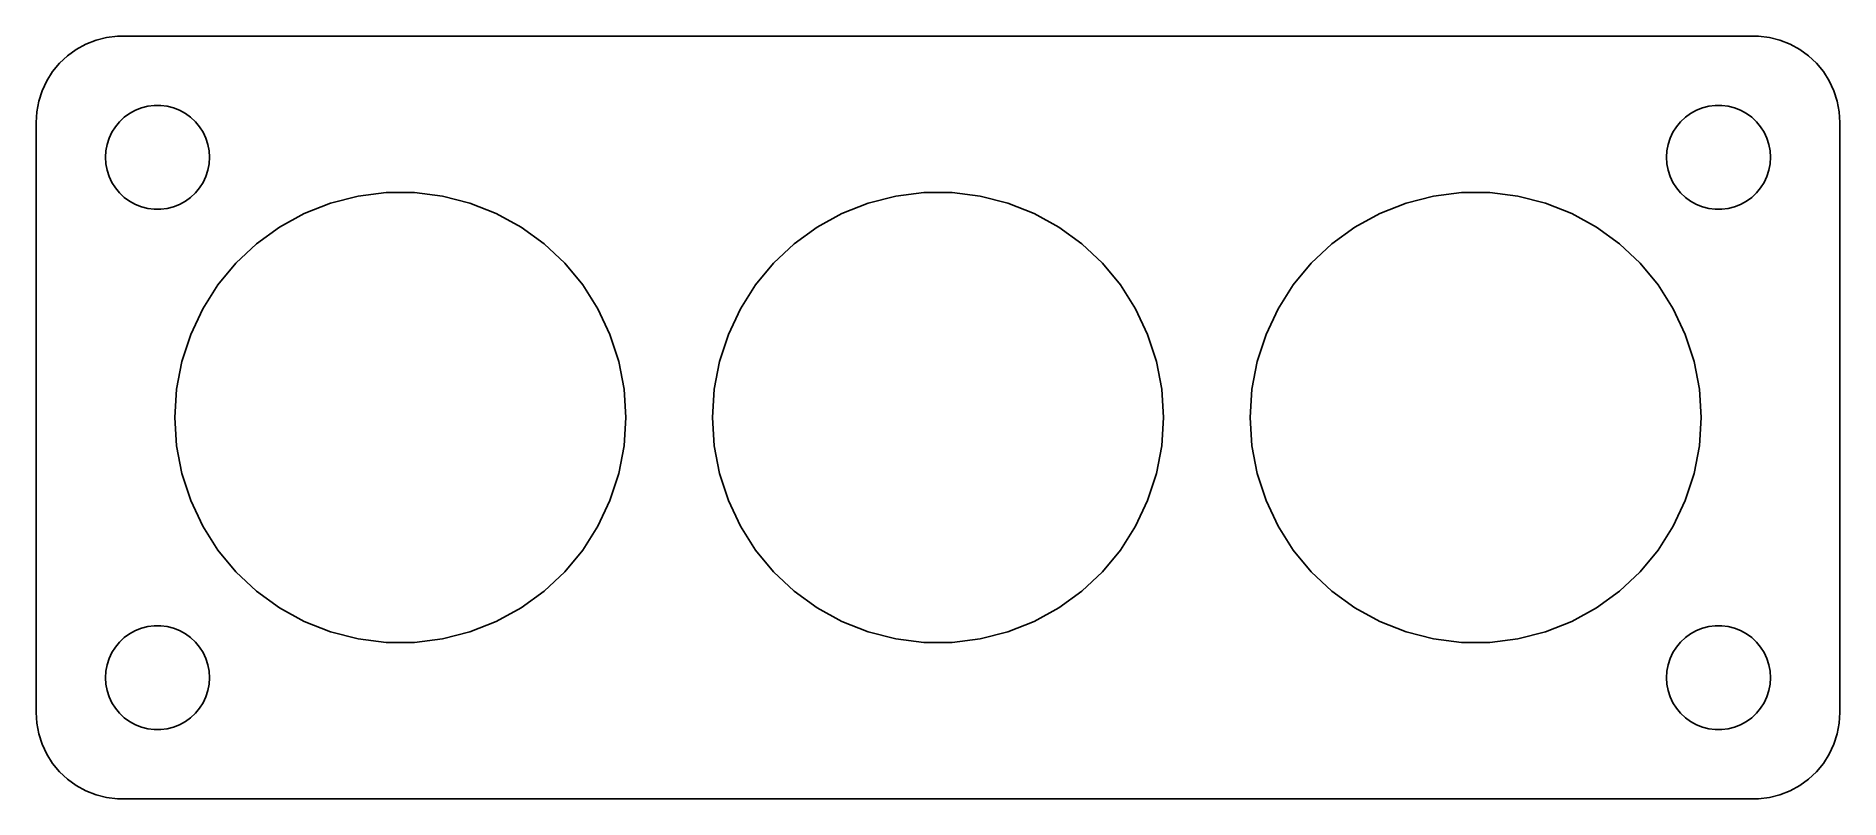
# Model space of a CAD drawing. Header units: metres. Extents: x -52 to 52, y 32 to 76.
import ezdxf

# ---------------------------------------------------------------- set-up
doc = ezdxf.new("R2010")
doc.units = ezdxf.units.M

msp = doc.modelspace()

# ---------------------------------------------------------------- linework, layer by layer
for p, q in [((-47.3139, 75.9901), (-47.9369, 75.9114)), ((47.3139, 75.9901), (-47.3139, 75.9901)), ((47.9369, 75.9114), (47.3139, 75.9901)), ((-49.6791, 75.2216), (-50.1871, 74.8526)), ((-49.1289, 75.5241), (-49.6791, 75.2216)), ((-48.5451, 75.7553), (-49.1289, 75.5241)), ((-47.9369, 75.9114), (-48.5451, 75.7553)), ((48.5451, 75.7553), (47.9369, 75.9114)), ((49.1289, 75.5241), (48.5451, 75.7553)), ((49.6791, 75.2216), (49.1289, 75.5241)), ((50.1871, 74.8526), (49.6791, 75.2216)), ((-51.0451, 73.9389), (-51.3815, 73.4088)), ((-50.6448, 74.4227), (-51.0451, 73.9389)), ((-50.1871, 74.8526), (-50.6448, 74.4227)), ((50.6448, 74.4227), (50.1871, 74.8526)), ((51.0451, 73.9389), (50.6448, 74.4227)), ((51.3815, 73.4088), (51.0451, 73.9389)), ((-51.6489, 72.8406), (-51.8429, 72.2434)), ((-51.3815, 73.4088), (-51.6489, 72.8406)), ((51.6489, 72.8406), (51.3815, 73.4088)), ((51.8429, 72.2434), (51.6489, 72.8406)), ((-51.8429, 72.2434), (-51.9606, 71.6267)), ((-46.2773, 71.7145), (-45.927, 71.8532)), ((-45.927, 71.8532), (-45.5621, 71.9469)), ((-45.5621, 71.9469), (-45.1884, 71.9941)), ((-45.1884, 71.9941), (-44.8116, 71.9941)), ((-44.8116, 71.9941), (-44.4379, 71.9469)), ((-44.4379, 71.9469), (-44.0729, 71.8532)), ((-44.0729, 71.8532), (-43.7227, 71.7145)), ((43.7227, 71.7145), (44.0729, 71.8532)), ((44.0729, 71.8532), (44.4379, 71.9469)), ((44.4379, 71.9469), (44.8116, 71.9941)), ((44.8116, 71.9941), (45.1884, 71.9941)), ((45.1884, 71.9941), (45.5621, 71.9469)), ((45.5621, 71.9469), (45.927, 71.8532)), ((45.927, 71.8532), (46.2773, 71.7145)), ((51.9606, 71.6267), (51.8429, 72.2434)), ((-51.9606, 71.6267), (-52, 71)), ((-52, 71), (-52, 37)), ((-47.6289, 70.4453), (-47.427, 70.7634)), ((-47.427, 70.7634), (-47.1869, 71.0536)), ((-47.1869, 71.0536), (-46.9123, 71.3115)), ((-46.9123, 71.3115), (-46.6075, 71.533)), ((-46.6075, 71.533), (-46.2773, 71.7145)), ((-43.7227, 71.7145), (-43.3925, 71.533)), ((-43.3925, 71.533), (-43.0877, 71.3115)), ((-43.0877, 71.3115), (-42.8131, 71.0536)), ((-42.8131, 71.0536), (-42.5729, 70.7634)), ((-42.5729, 70.7634), (-42.3711, 70.4453)), ((42.3711, 70.4453), (42.5729, 70.7634)), ((42.5729, 70.7634), (42.8131, 71.0536)), ((42.8131, 71.0536), (43.0877, 71.3115)), ((43.0877, 71.3115), (43.3925, 71.533)), ((43.3925, 71.533), (43.7227, 71.7145)), ((46.2773, 71.7145), (46.6075, 71.533)), ((46.6075, 71.533), (46.9123, 71.3115)), ((46.9123, 71.3115), (47.1869, 71.0536)), ((47.1869, 71.0536), (47.427, 70.7634)), ((47.427, 70.7634), (47.6289, 70.4453)), ((52, 71), (51.9606, 71.6267)), ((52, 37), (52, 71)), ((-47.9763, 69.376), (-47.9057, 69.7461)), ((-47.9057, 69.7461), (-47.7893, 70.1044)), ((-47.7893, 70.1044), (-47.6289, 70.4453)), ((-42.3711, 70.4453), (-42.2107, 70.1044)), ((-42.2107, 70.1044), (-42.0942, 69.7461)), ((-42.0942, 69.7461), (-42.0237, 69.376)), ((42.0237, 69.376), (42.0942, 69.7461)), ((42.0942, 69.7461), (42.2107, 70.1044)), ((42.2107, 70.1044), (42.3711, 70.4453)), ((47.6289, 70.4453), (47.7893, 70.1044)), ((47.7893, 70.1044), (47.9057, 69.7461)), ((47.9057, 69.7461), (47.9763, 69.376)), ((-48, 69), (-47.9763, 69.376)), ((-47.9763, 68.624), (-48, 69)), ((-42.0237, 69.376), (-42, 69)), ((-42, 69), (-42.0237, 68.624)), ((42, 69), (42.0237, 69.376)), ((42.0237, 68.624), (42, 69)), ((47.9763, 69.376), (48, 69)), ((48, 69), (47.9763, 68.624)), ((-47.9057, 68.2539), (-47.9763, 68.624)), ((-47.7893, 67.8956), (-47.9057, 68.2539)), ((-47.6289, 67.5547), (-47.7893, 67.8956)), ((-42.2107, 67.8956), (-42.3711, 67.5547)), ((-42.0942, 68.2539), (-42.2107, 67.8956)), ((-42.0237, 68.624), (-42.0942, 68.2539)), ((42.0942, 68.2539), (42.0237, 68.624)), ((42.2107, 67.8956), (42.0942, 68.2539)), ((42.3711, 67.5547), (42.2107, 67.8956)), ((47.7893, 67.8956), (47.6289, 67.5547)), ((47.9057, 68.2539), (47.7893, 67.8956)), ((47.9763, 68.624), (47.9057, 68.2539)), ((-47.427, 67.2366), (-47.6289, 67.5547)), ((-47.1869, 66.9464), (-47.427, 67.2366)), ((-46.9123, 66.6884), (-47.1869, 66.9464)), ((-46.6075, 66.467), (-46.9123, 66.6884)), ((-43.0877, 66.6884), (-43.3925, 66.467)), ((-42.8131, 66.9464), (-43.0877, 66.6884)), ((-42.5729, 67.2366), (-42.8131, 66.9464)), ((-42.3711, 67.5547), (-42.5729, 67.2366)), ((-35.0172, 66.3637), (-33.436, 66.7697)), ((-33.436, 66.7697), (-31.8163, 66.9743)), ((-31.8163, 66.9743), (-30.1837, 66.9743)), ((-30.1837, 66.9743), (-28.564, 66.7697)), ((-28.564, 66.7697), (-26.9828, 66.3637)), ((-4.01721, 66.3637), (-2.43594, 66.7697)), ((-2.43594, 66.7697), (-0.81627, 66.9743)), ((-0.81627, 66.9743), (0.81627, 66.9743)), ((0.81627, 66.9743), (2.43594, 66.7697)), ((2.43594, 66.7697), (4.01721, 66.3637)), ((26.9828, 66.3637), (28.564, 66.7697)), ((28.564, 66.7697), (30.1837, 66.9743)), ((30.1837, 66.9743), (31.8163, 66.9743)), ((31.8163, 66.9743), (33.436, 66.7697)), ((33.436, 66.7697), (35.0172, 66.3637)), ((42.5729, 67.2366), (42.3711, 67.5547)), ((42.8131, 66.9464), (42.5729, 67.2366)), ((43.0877, 66.6884), (42.8131, 66.9464)), ((43.3925, 66.467), (43.0877, 66.6884)), ((46.9123, 66.6884), (46.6075, 66.467)), ((47.1869, 66.9464), (46.9123, 66.6884)), ((47.427, 67.2366), (47.1869, 66.9464)), ((47.6289, 67.5547), (47.427, 67.2366)), ((-46.2773, 66.2855), (-46.6075, 66.467)), ((-45.927, 66.1468), (-46.2773, 66.2855)), ((-45.5621, 66.0531), (-45.927, 66.1468)), ((-45.1884, 66.0059), (-45.5621, 66.0531)), ((-44.8116, 66.0059), (-45.1884, 66.0059)), ((-44.4379, 66.0531), (-44.8116, 66.0059)), ((-44.0729, 66.1468), (-44.4379, 66.0531)), ((-43.7227, 66.2855), (-44.0729, 66.1468)), ((-43.3925, 66.467), (-43.7227, 66.2855)), ((-37.9657, 64.9763), (-36.5351, 65.7627)), ((-36.5351, 65.7627), (-35.0172, 66.3637)), ((-26.9828, 66.3637), (-25.4649, 65.7627)), ((-25.4649, 65.7627), (-24.0342, 64.9763)), ((-6.96574, 64.9763), (-5.53513, 65.7627)), ((-5.53513, 65.7627), (-4.01721, 66.3637)), ((4.01721, 66.3637), (5.53513, 65.7627)), ((5.53513, 65.7627), (6.96574, 64.9763)), ((24.0342, 64.9763), (25.4649, 65.7627)), ((25.4649, 65.7627), (26.9828, 66.3637)), ((35.0172, 66.3637), (36.5351, 65.7627)), ((36.5351, 65.7627), (37.9657, 64.9763)), ((43.7227, 66.2855), (43.3925, 66.467)), ((44.0729, 66.1468), (43.7227, 66.2855)), ((44.4379, 66.0531), (44.0729, 66.1468)), ((44.8116, 66.0059), (44.4379, 66.0531)), ((45.1884, 66.0059), (44.8116, 66.0059)), ((45.5621, 66.0531), (45.1884, 66.0059)), ((45.927, 66.1468), (45.5621, 66.0531)), ((46.2773, 66.2855), (45.927, 66.1468)), ((46.6075, 66.467), (46.2773, 66.2855)), ((-39.2865, 64.0167), (-37.9657, 64.9763)), ((-24.0342, 64.9763), (-22.7135, 64.0167)), ((-8.2865, 64.0167), (-6.96574, 64.9763)), ((6.96574, 64.9763), (8.2865, 64.0167)), ((22.7135, 64.0167), (24.0342, 64.9763)), ((37.9657, 64.9763), (39.2865, 64.0167)), ((-40.4766, 62.8991), (-39.2865, 64.0167)), ((-22.7135, 64.0167), (-21.5234, 62.8991)), ((-9.47658, 62.8991), (-8.2865, 64.0167)), ((8.2865, 64.0167), (9.47658, 62.8991)), ((21.5234, 62.8991), (22.7135, 64.0167)), ((39.2865, 64.0167), (40.4766, 62.8991)), ((-41.5172, 61.6412), (-40.4766, 62.8991)), ((-21.5234, 62.8991), (-20.4828, 61.6412)), ((-10.5172, 61.6412), (-9.47658, 62.8991)), ((9.47658, 62.8991), (10.5172, 61.6412)), ((20.4828, 61.6412), (21.5234, 62.8991)), ((40.4766, 62.8991), (41.5172, 61.6412)), ((-42.392, 60.2628), (-41.5172, 61.6412)), ((-20.4828, 61.6412), (-19.608, 60.2628)), ((-11.392, 60.2628), (-10.5172, 61.6412)), ((10.5172, 61.6412), (11.392, 60.2628)), ((19.608, 60.2628), (20.4828, 61.6412)), ((41.5172, 61.6412), (42.392, 60.2628)), ((-43.0871, 58.7856), (-42.392, 60.2628)), ((-19.608, 60.2628), (-18.9129, 58.7856)), ((-12.0871, 58.7856), (-11.392, 60.2628)), ((11.392, 60.2628), (12.0871, 58.7856)), ((18.9129, 58.7856), (19.608, 60.2628)), ((42.392, 60.2628), (43.0871, 58.7856)), ((-43.5916, 57.233), (-43.0871, 58.7856)), ((-18.9129, 58.7856), (-18.4084, 57.233)), ((-12.5916, 57.233), (-12.0871, 58.7856)), ((12.0871, 58.7856), (12.5916, 57.233)), ((18.4084, 57.233), (18.9129, 58.7856)), ((43.0871, 58.7856), (43.5916, 57.233)), ((-43.8975, 55.6293), (-43.5916, 57.233)), ((-18.4084, 57.233), (-18.1025, 55.6293)), ((-12.8975, 55.6293), (-12.5916, 57.233)), ((12.5916, 57.233), (12.8975, 55.6293)), ((18.1025, 55.6293), (18.4084, 57.233)), ((43.5916, 57.233), (43.8975, 55.6293)), ((-44, 54), (-43.8975, 55.6293)), ((-18.1025, 55.6293), (-18, 54)), ((-13, 54), (-12.8975, 55.6293)), ((12.8975, 55.6293), (13, 54)), ((18, 54), (18.1025, 55.6293)), ((43.8975, 55.6293), (44, 54)), ((-43.8975, 52.3707), (-44, 54)), ((-18, 54), (-18.1025, 52.3707)), ((-12.8975, 52.3707), (-13, 54)), ((13, 54), (12.8975, 52.3707)), ((18.1025, 52.3707), (18, 54)), ((44, 54), (43.8975, 52.3707)), ((-43.5916, 50.767), (-43.8975, 52.3707)), ((-18.1025, 52.3707), (-18.4084, 50.767)), ((-12.5916, 50.767), (-12.8975, 52.3707)), ((12.8975, 52.3707), (12.5916, 50.767)), ((18.4084, 50.767), (18.1025, 52.3707)), ((43.8975, 52.3707), (43.5916, 50.767)), ((-43.0871, 49.2144), (-43.5916, 50.767)), ((-18.4084, 50.767), (-18.9129, 49.2144)), ((-12.0871, 49.2144), (-12.5916, 50.767)), ((12.5916, 50.767), (12.0871, 49.2144)), ((18.9129, 49.2144), (18.4084, 50.767)), ((43.5916, 50.767), (43.0871, 49.2144)), ((-42.392, 47.7372), (-43.0871, 49.2144)), ((-18.9129, 49.2144), (-19.608, 47.7372)), ((-11.392, 47.7372), (-12.0871, 49.2144)), ((12.0871, 49.2144), (11.392, 47.7372)), ((19.608, 47.7372), (18.9129, 49.2144)), ((43.0871, 49.2144), (42.392, 47.7372)), ((-41.5172, 46.3588), (-42.392, 47.7372)), ((-19.608, 47.7372), (-20.4828, 46.3588)), ((-10.5172, 46.3588), (-11.392, 47.7372)), ((11.392, 47.7372), (10.5172, 46.3588)), ((20.4828, 46.3588), (19.608, 47.7372)), ((42.392, 47.7372), (41.5172, 46.3588)), ((-40.4766, 45.1009), (-41.5172, 46.3588)), ((-20.4828, 46.3588), (-21.5234, 45.1009)), ((-9.47658, 45.1009), (-10.5172, 46.3588)), ((10.5172, 46.3588), (9.47658, 45.1009)), ((21.5234, 45.1009), (20.4828, 46.3588)), ((41.5172, 46.3588), (40.4766, 45.1009)), ((-39.2865, 43.9833), (-40.4766, 45.1009)), ((-21.5234, 45.1009), (-22.7135, 43.9833)), ((-8.2865, 43.9833), (-9.47658, 45.1009)), ((9.47658, 45.1009), (8.2865, 43.9833)), ((22.7135, 43.9833), (21.5234, 45.1009)), ((40.4766, 45.1009), (39.2865, 43.9833)), ((-37.9657, 43.0237), (-39.2865, 43.9833)), ((-22.7135, 43.9833), (-24.0342, 43.0237)), ((-6.96574, 43.0237), (-8.2865, 43.9833)), ((8.2865, 43.9833), (6.96574, 43.0237)), ((24.0342, 43.0237), (22.7135, 43.9833)), ((39.2865, 43.9833), (37.9657, 43.0237)), ((-36.5351, 42.2373), (-37.9657, 43.0237)), ((-24.0342, 43.0237), (-25.4649, 42.2373)), ((-5.53513, 42.2373), (-6.96574, 43.0237)), ((6.96574, 43.0237), (5.53513, 42.2373)), ((25.4649, 42.2373), (24.0342, 43.0237)), ((37.9657, 43.0237), (36.5351, 42.2373)), ((-46.6075, 41.533), (-46.2773, 41.7145)), ((-46.2773, 41.7145), (-45.927, 41.8532)), ((-45.927, 41.8532), (-45.5621, 41.9469)), ((-45.5621, 41.9469), (-45.1884, 41.9941)), ((-45.1884, 41.9941), (-44.8116, 41.9941)), ((-44.8116, 41.9941), (-44.4379, 41.9469)), ((-44.4379, 41.9469), (-44.0729, 41.8532)), ((-44.0729, 41.8532), (-43.7227, 41.7145)), ((-43.7227, 41.7145), (-43.3925, 41.533)), ((-35.0172, 41.6363), (-36.5351, 42.2373)), ((-33.436, 41.2303), (-35.0172, 41.6363)), ((-26.9828, 41.6363), (-28.564, 41.2303)), ((-25.4649, 42.2373), (-26.9828, 41.6363)), ((-4.01721, 41.6363), (-5.53513, 42.2373)), ((-2.43594, 41.2303), (-4.01721, 41.6363)), ((4.01721, 41.6363), (2.43594, 41.2303)), ((5.53513, 42.2373), (4.01721, 41.6363)), ((26.9828, 41.6363), (25.4649, 42.2373)), ((28.564, 41.2303), (26.9828, 41.6363)), ((35.0172, 41.6363), (33.436, 41.2303)), ((36.5351, 42.2373), (35.0172, 41.6363)), ((43.3925, 41.533), (43.7227, 41.7145)), ((43.7227, 41.7145), (44.0729, 41.8532)), ((44.0729, 41.8532), (44.4379, 41.9469)), ((44.4379, 41.9469), (44.8116, 41.9941)), ((44.8116, 41.9941), (45.1884, 41.9941)), ((45.1884, 41.9941), (45.5621, 41.9469)), ((45.5621, 41.9469), (45.927, 41.8532)), ((45.927, 41.8532), (46.2773, 41.7145)), ((46.2773, 41.7145), (46.6075, 41.533)), ((-47.6289, 40.4453), (-47.427, 40.7634)), ((-47.427, 40.7634), (-47.1869, 41.0536)), ((-47.1869, 41.0536), (-46.9123, 41.3116)), ((-46.9123, 41.3116), (-46.6075, 41.533)), ((-43.3925, 41.533), (-43.0877, 41.3116)), ((-43.0877, 41.3116), (-42.8131, 41.0536)), ((-42.8131, 41.0536), (-42.5729, 40.7634)), ((-42.5729, 40.7634), (-42.3711, 40.4453)), ((-31.8163, 41.0257), (-33.436, 41.2303)), ((-30.1837, 41.0257), (-31.8163, 41.0257)), ((-28.564, 41.2303), (-30.1837, 41.0257)), ((-0.81627, 41.0257), (-2.43594, 41.2303)), ((0.81627, 41.0257), (-0.81627, 41.0257)), ((2.43594, 41.2303), (0.81627, 41.0257)), ((30.1837, 41.0257), (28.564, 41.2303)), ((31.8163, 41.0257), (30.1837, 41.0257)), ((33.436, 41.2303), (31.8163, 41.0257)), ((42.3711, 40.4453), (42.5729, 40.7634)), ((42.5729, 40.7634), (42.8131, 41.0536)), ((42.8131, 41.0536), (43.0877, 41.3116)), ((43.0877, 41.3116), (43.3925, 41.533)), ((46.6075, 41.533), (46.9123, 41.3116)), ((46.9123, 41.3116), (47.1869, 41.0536)), ((47.1869, 41.0536), (47.427, 40.7634)), ((47.427, 40.7634), (47.6289, 40.4453)), ((-47.9763, 39.376), (-47.9057, 39.7461)), ((-47.9057, 39.7461), (-47.7893, 40.1044)), ((-47.7893, 40.1044), (-47.6289, 40.4453)), ((-42.3711, 40.4453), (-42.2107, 40.1044)), ((-42.2107, 40.1044), (-42.0942, 39.7461)), ((-42.0942, 39.7461), (-42.0237, 39.376)), ((42.0237, 39.376), (42.0942, 39.7461)), ((42.0942, 39.7461), (42.2107, 40.1044)), ((42.2107, 40.1044), (42.3711, 40.4453)), ((47.6289, 40.4453), (47.7893, 40.1044)), ((47.7893, 40.1044), (47.9057, 39.7461)), ((47.9057, 39.7461), (47.9763, 39.376)), ((-48, 39), (-47.9763, 39.376)), ((-47.9763, 38.624), (-48, 39)), ((-47.9057, 38.2539), (-47.9763, 38.624)), ((-42.0237, 38.624), (-42.0942, 38.2539)), ((-42.0237, 39.376), (-42, 39)), ((-42, 39), (-42.0237, 38.624)), ((42, 39), (42.0237, 39.376)), ((42.0237, 38.624), (42, 39)), ((42.0942, 38.2539), (42.0237, 38.624)), ((47.9763, 38.624), (47.9057, 38.2539)), ((47.9763, 39.376), (48, 39)), ((48, 39), (47.9763, 38.624)), ((-47.7893, 37.8956), (-47.9057, 38.2539)), ((-47.6289, 37.5547), (-47.7893, 37.8956)), ((-47.427, 37.2366), (-47.6289, 37.5547)), ((-42.3711, 37.5547), (-42.5729, 37.2366)), ((-42.2107, 37.8956), (-42.3711, 37.5547)), ((-42.0942, 38.2539), (-42.2107, 37.8956)), ((42.2107, 37.8956), (42.0942, 38.2539)), ((42.3711, 37.5547), (42.2107, 37.8956)), ((42.5729, 37.2366), (42.3711, 37.5547)), ((47.6289, 37.5547), (47.427, 37.2366)), ((47.7893, 37.8956), (47.6289, 37.5547)), ((47.9057, 38.2539), (47.7893, 37.8956)), ((-52, 37), (-51.9606, 36.3733)), ((-47.1869, 36.9464), (-47.427, 37.2366)), ((-46.9123, 36.6885), (-47.1869, 36.9464)), ((-46.6075, 36.467), (-46.9123, 36.6885)), ((-46.2773, 36.2855), (-46.6075, 36.467)), ((-43.3925, 36.467), (-43.7227, 36.2855)), ((-43.0877, 36.6885), (-43.3925, 36.467)), ((-42.8131, 36.9464), (-43.0877, 36.6885)), ((-42.5729, 37.2366), (-42.8131, 36.9464)), ((42.8131, 36.9464), (42.5729, 37.2366)), ((43.0877, 36.6885), (42.8131, 36.9464)), ((43.3925, 36.467), (43.0877, 36.6885)), ((43.7227, 36.2855), (43.3925, 36.467)), ((46.6075, 36.467), (46.2773, 36.2855)), ((46.9123, 36.6885), (46.6075, 36.467)), ((47.1869, 36.9464), (46.9123, 36.6885)), ((47.427, 37.2366), (47.1869, 36.9464)), ((51.9606, 36.3733), (52, 37)), ((-51.9606, 36.3733), (-51.8429, 35.7566)), ((-51.8429, 35.7566), (-51.6489, 35.1594)), ((-45.927, 36.1468), (-46.2773, 36.2855)), ((-45.5621, 36.0531), (-45.927, 36.1468)), ((-45.1884, 36.0059), (-45.5621, 36.0531)), ((-44.8116, 36.0059), (-45.1884, 36.0059)), ((-44.4379, 36.0531), (-44.8116, 36.0059)), ((-44.0729, 36.1468), (-44.4379, 36.0531)), ((-43.7227, 36.2855), (-44.0729, 36.1468)), ((44.0729, 36.1468), (43.7227, 36.2855)), ((44.4379, 36.0531), (44.0729, 36.1468)), ((44.8116, 36.0059), (44.4379, 36.0531)), ((45.1884, 36.0059), (44.8116, 36.0059)), ((45.5621, 36.0531), (45.1884, 36.0059)), ((45.927, 36.1468), (45.5621, 36.0531)), ((46.2773, 36.2855), (45.927, 36.1468)), ((51.6489, 35.1594), (51.8429, 35.7566)), ((51.8429, 35.7566), (51.9606, 36.3733)), ((-51.6489, 35.1594), (-51.3815, 34.5912)), ((-51.3815, 34.5912), (-51.0451, 34.0611)), ((51.0451, 34.0611), (51.3815, 34.5912)), ((51.3815, 34.5912), (51.6489, 35.1594)), ((-51.0451, 34.0611), (-50.6448, 33.5773)), ((-50.6448, 33.5773), (-50.1871, 33.1474)), ((50.1871, 33.1474), (50.6448, 33.5773)), ((50.6448, 33.5773), (51.0451, 34.0611)), ((-50.1871, 33.1474), (-49.6791, 32.7784)), ((-49.6791, 32.7784), (-49.1289, 32.4759)), ((-49.1289, 32.4759), (-48.5451, 32.2447)), ((-48.5451, 32.2447), (-47.9369, 32.0886)), ((47.9369, 32.0886), (48.5451, 32.2447)), ((48.5451, 32.2447), (49.1289, 32.4759)), ((49.1289, 32.4759), (49.6791, 32.7784)), ((49.6791, 32.7784), (50.1871, 33.1474)), ((-47.9369, 32.0886), (-47.3139, 32.0099)), ((-47.3139, 32.0099), (47.3139, 32.0099)), ((47.3139, 32.0099), (47.9369, 32.0886))]:
    msp.add_line(p, q)

doc.saveas('drawing.dxf')
